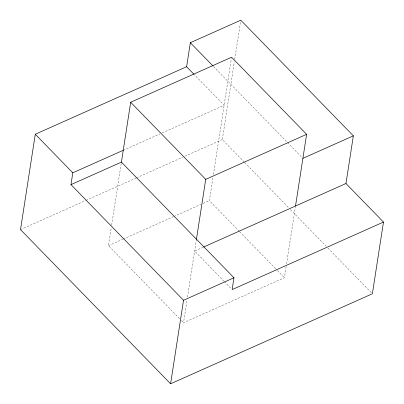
<?xml version="1.0" encoding="UTF-8"?>
<svg xmlns="http://www.w3.org/2000/svg" width="404" height="404" viewBox="0 0 404 404"><rect width="100%" height="100%" fill="white"/><g stroke="black" fill="none" stroke-linecap="round" stroke-linejoin="round"><path stroke-width="0.3" stroke-dasharray="2.02 1.52" d="M179.573 318.685L108.484 245.647L111.282 227.573M111.671 225.078L121.225 163.368M286.153 266.504L284.416 277.73L183.522 322.745L187.092 299.677M187.481 297.182L196.455 239.219M239.219 231.29L209.378 200.631L213.044 176.947M213.428 174.457L231.386 58.469M244.309 162.186L222.306 139.577L234.335 61.857M234.719 59.368L240.784 20.2M286.537 264.014L295.319 207.277M123.245 150.288L159.934 133.921M162.226 132.896L224.139 105.272L194.47 74.796M20.523 229.608L85.481 200.621M86.057 200.369L136.072 178.053M136.648 177.795L182.638 157.277M184.936 156.247L222.306 139.577M108.484 245.647L122.816 239.254M123.392 238.996L173.26 216.746M173.836 216.488L200.778 204.469M203.071 203.444L209.378 200.631M203.222 247.208L194.622 251.046L223.851 281.078M213.458 66.463L287.098 142.122M287.537 142.572L302.02 157.449M244.748 162.635L288.759 207.853M290.521 209.666L326.169 246.288M327.927 248.096L371.498 292.865M239.658 231.739L276.957 270.064M277.391 270.513L284.416 277.73M224.291 281.527L231.27 288.698M181.33 320.488L183.522 322.745"/><path stroke-width="0.61" d="M186.618 66.726L35.284 134.249L20.523 229.608L170.599 383.8L372.382 293.769L383.477 222.069L345.96 183.522L353.343 135.845L240.784 20.2L190.34 42.708L186.618 66.726L194.036 74.346M170.599 383.8L183.527 300.273L70.973 184.628L72.801 172.801L35.284 134.249M383.477 222.069L232.143 289.592L233.972 277.765L121.417 162.12L130.684 102.252L231.578 57.237L306.616 134.335L295.516 206.03M196.455 239.219L205.722 179.351L130.684 102.252M72.801 172.801L123.245 150.288M70.973 184.628L121.417 162.12M205.722 179.351L306.616 134.335M302.894 158.353L353.343 135.845M203.793 246.955L345.96 183.522M183.527 300.273L233.972 277.765M190.34 42.708L213.024 66.014"/></g></svg>
